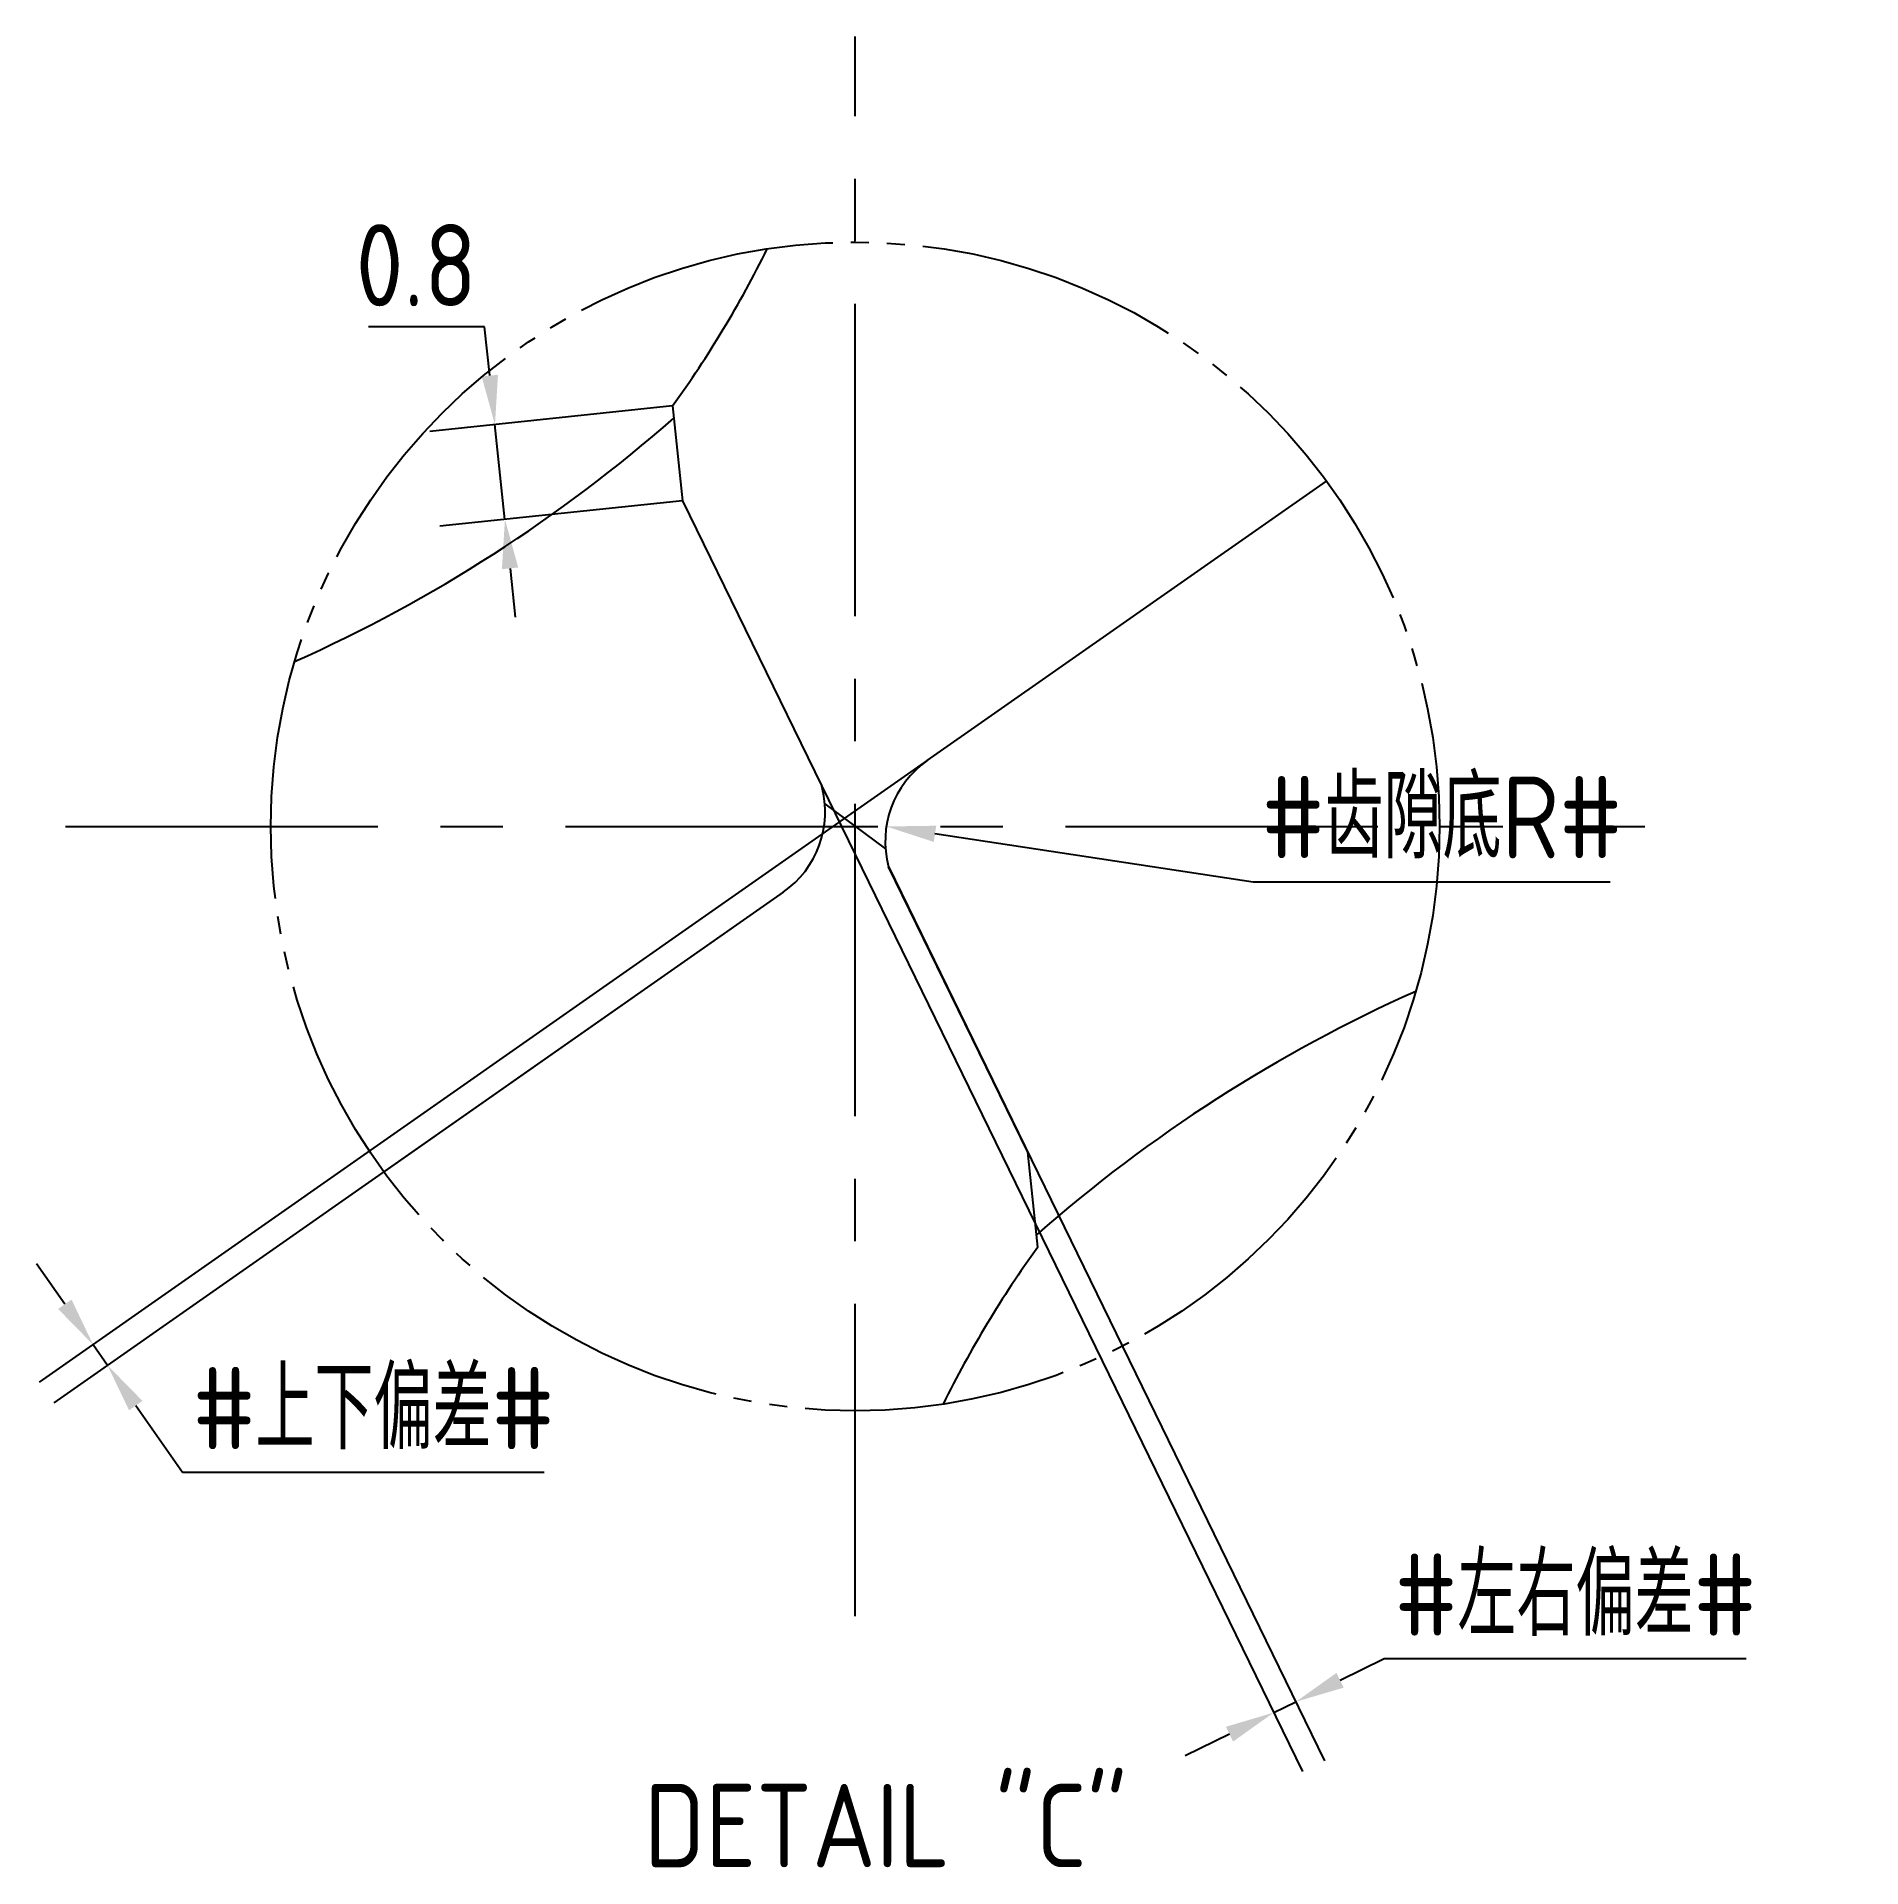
# Model space of a CAD drawing. Header units: millimetres. Extents: x 1557.3 to 1612.9, y 3628.5 to 3684.3.
import ezdxf

# ---------------------------------------------------------------- set-up
doc = ezdxf.new("R2010")
doc.units = ezdxf.units.MM
doc.linetypes.add('CENTER', pattern=[50.8, 31.75, -6.35, 6.35, -6.35])
doc.linetypes.add('JIS_09_08', pattern=[10.75, 8, -0.55, 0.55, -0.55, 0.55, -0.55])
for name, color, linetype in [('标注', 7, 'Continuous'), ('注释', 3, 'Continuous'), ('虚线轮廓', 1, 'Continuous'), ('轮廓', 4, 'Continuous')]:
    doc.layers.add(name, color=color, linetype=linetype)
doc.styles.add('CFST0', font='gbenor.shx', dxfattribs={"bigfont": 'gbcbig.shx'})
doc.dimstyles.new('TYToolDesignC1-1', dxfattribs={"dimtxt": 2.5, "dimasz": 1.5, "dimexe": 2, "dimexo": 0, "dimtad": 1, "dimtoh": 1, "dimdec": 3, "dimdsep": 46, "dimtxsty": 'CFST0', "dimcen": 2.502, "dimclrd": 3, "dimclre": 3, "dimclrt": 3, "dimazin": 2, "dimtfac": 1, "dimtdec": 3, "dimtmove": 0, "dimatfit": 3, "dimfxl": 1, "dimarcsym": 0})

# ---------------------------------------------------------------- blocks, each defined once
blk = doc.blocks.new('*U1')
for p, q in [((-2.273, 5.796), (-1.973, 2.904)), ((-1.973, 2.904), (2.273, -5.796))]:
    blk.add_line(p, q)
blk = doc.blocks.new('*U0')
at = {"layer": '轮廓'}
blk.add_blockref('*U1', (113.173, 87.726), dxfattribs=at)
at = {"layer": '轮廓', "rotation": 180}
blk.add_blockref('*U1', (119.756, 73.679), dxfattribs=at)
blk = doc.blocks.new('*D5')
at = {"layer": 'Defpoints', "color": 0, "transparency": 16777216}
for p in [(1576.668, 3672.997), (1571.253, 3672.428), (1576.968, 3670.107)]:
    blk.add_point(p, dxfattribs=at)
at = {"layer": '标注', "color": 3, "lineweight": -2, "transparency": 16777216}
for p, q in [((1570.939, 3675.412), (1567.396, 3675.412)), ((1571.096, 3673.92), (1570.939, 3675.412)), ((1576.668, 3672.997), (1569.264, 3672.219)), ((1571.557, 3669.539), (1571.253, 3672.428)), ((1576.968, 3670.107), (1569.568, 3669.33)), ((1571.714, 3668.047), (1571.87, 3666.555))]:
    blk.add_line(p, q, dxfattribs=at)
at = {"layer": '标注', "color": 3, "transparency": 16777216}
for points in [[(1571.345, 3673.946), (1570.848, 3673.894), (1571.253, 3672.428)], [(1571.962, 3668.073), (1571.465, 3668.021), (1571.557, 3669.539)]]:
    blk.add_solid(points, dxfattribs=at)
at = {"layer": '标注', "color": 3, "transparency": 16777216, "insert": (1568.855, 3677.287), "char_height": 2.5, "attachment_point": 5, "style": 'CFST0'}
blk.add_mtext('0.8', dxfattribs=at)
blk = doc.blocks.new('*D4')
at = {"layer": 'Defpoints', "color": 0, "transparency": 16777216}
for p in [(1581.218, 3661.407), (1583.248, 3658.957), (1595.664, 3633.501)]:
    blk.add_point(p, dxfattribs=at)
at = {"layer": '标注', "color": 3, "lineweight": -2, "transparency": 16777216}
for p, q in [((1581.218, 3661.407), (1595.866, 3631.374)), ((1583.248, 3658.957), (1596.541, 3631.703)), ((1597.012, 3634.158), (1598.36, 3634.816)), ((1598.36, 3634.816), (1609.39, 3634.816)), ((1594.99, 3633.172), (1595.664, 3633.501)), ((1593.641, 3632.514), (1592.293, 3631.856))]:
    blk.add_line(p, q, dxfattribs=at)
at = {"layer": '标注', "color": 3, "transparency": 16777216}
for points in [[(1596.903, 3634.383), (1597.122, 3633.933), (1595.664, 3633.501)], [(1593.532, 3632.739), (1593.751, 3632.289), (1594.99, 3633.172)]]:
    blk.add_solid(points, dxfattribs=at)
at = {"layer": '标注', "color": 3, "transparency": 16777216, "insert": (1604.188, 3636.76), "char_height": 2.5, "attachment_point": 5, "style": 'CFST0'}
blk.add_mtext('#左右偏差#', dxfattribs=at)
blk = doc.blocks.new('*D3')
at = {"layer": 'Defpoints', "color": 0, "transparency": 16777216}
for p in [(1584.438, 3662.197), (1580.038, 3658.177), (1559.444, 3643.757)]:
    blk.add_point(p, dxfattribs=at)
at = {"layer": '标注', "color": 3, "lineweight": -2, "transparency": 16777216}
for p, q in [((1584.438, 3662.197), (1557.365, 3643.24)), ((1580.038, 3658.177), (1557.806, 3642.61)), ((1558.143, 3645.616), (1557.282, 3646.845)), ((1559.003, 3644.388), (1559.444, 3643.757)), ((1560.305, 3642.529), (1561.725, 3640.501)), ((1561.725, 3640.501), (1572.754, 3640.501))]:
    blk.add_line(p, q, dxfattribs=at)
at = {"layer": '标注', "color": 3, "transparency": 16777216}
for points in [[(1558.347, 3645.76), (1557.938, 3645.473), (1559.003, 3644.388)], [(1560.509, 3642.672), (1560.1, 3642.385), (1559.444, 3643.757)]]:
    blk.add_solid(points, dxfattribs=at)
at = {"layer": '标注', "color": 3, "transparency": 16777216, "insert": (1567.552, 3642.445), "char_height": 2.5, "attachment_point": 5, "style": 'CFST0'}
blk.add_mtext('#上下偏差#', dxfattribs=at)
blk = doc.blocks.new('*D6')
at = {"color": 3, "lineweight": -2, "transparency": 16777216}
for p, q in [((1594.366, 3658.482), (1584.665, 3659.955)), ((1605.243, 3658.482), (1594.366, 3658.482))]:
    blk.add_line(p, q, dxfattribs=at)
at = {"color": 3, "transparency": 16777216}
blk.add_solid([(1584.703, 3660.202), (1584.628, 3659.708), (1583.182, 3660.18)], dxfattribs=at)
at = {"layer": 'Defpoints', "color": 0, "transparency": 16777216}
for p in [(1583.182, 3660.18), (1586.148, 3659.73)]:
    blk.add_point(p, dxfattribs=at)
at = {"color": 3, "transparency": 16777216, "insert": (1600.117, 3660.453), "char_height": 2.5, "attachment_point": 5, "style": 'CFST0'}
blk.add_mtext('#齿隙底R#', dxfattribs=at)

msp = doc.modelspace()

# ---------------------------------------------------------------- linework, layer by layer
at = {"layer": '注释', "linetype": 'CENTER', "ltscale": 0.3}
for p, q in [((1582.2328, 3636.1066), (1582.2328, 3684.2535)), ((1558.1594, 3660.18), (1606.3063, 3660.18))]:
    msp.add_line(p, q, dxfattribs=at)
at = {"layer": '虚线轮廓', "color": 7, "linetype": 'JIS_09_08'}
msp.add_circle((1582.2328, 3660.18), 17.8098, dxfattribs=at)
at = {"layer": '轮廓'}
for p, q in [((1584.4278, 3662.1871), (1596.5975, 3670.7084)), ((1581.3079, 3660.8668), (1583.1578, 3659.4933)), ((1580.0379, 3658.173), (1567.8682, 3649.6516))]:
    msp.add_line(p, q, dxfattribs=at)
for centre, radius, start, end in [((1549.9592, 3692.3584), 32.9867, 324.0653, 333.78556), ((1546.4749, 3707.0071), 45.7805, 294.07109, 311.32756), ((1586.1485, 3659.7296), 3, 125, 195), ((1578.3172, 3660.6304), 3, 305, 15), ((1617.9908, 3613.3529), 45.7805, 114.07109, 131.32756), ((1614.5065, 3628.0017), 32.9867, 144.0653, 153.78556)]:
    msp.add_arc(centre, radius, start, end, dxfattribs=at)

# ---------------------------------------------------------------- block references
msp.add_blockref('*U0', (1465.7683, 3579.4773), dxfattribs=at)

# ---------------------------------------------------------------- texts
at = {"layer": '轮廓', "color": 3, "insert": (1575.7978, 3630.9984), "char_height": 2.53935, "width": 21.860635, "attachment_point": 1, "style": 'CFST0'}
msp.add_mtext('DETAIL "C"', dxfattribs=at)

# ---------------------------------------------------------------- dimensions: what is measured, and where the dimension line sits
dim = msp.add_radius_dim(center=(1586.1485, 3659.7296), mpoint=(1583.1825, 3660.18), text='#齿隙底R#', dimstyle='TYToolDesignC1-1')
dim.commit()
dim.dimension.update_dxf_attribs({"geometry": '*D6', "text_midpoint": (1594.3663, 3658.4817), "dimtype": 164})
at = {"layer": '标注'}
for base, p1, p2, angle, text, picture, middle in [((1571.2531, 3672.4282), (1576.968, 3670.1073), (1576.668, 3672.9973), 276, '0.8', '*D5', (1568.8553, 3677.2868)), ((1595.6641, 3633.5006), (1581.218, 3661.4073), (1583.248, 3658.9573), 26, '#左右偏差#', '*D4', (1604.1877, 3636.7597))]:
    dim = msp.add_linear_dim(base=base, p1=p1, p2=p2, angle=angle, text=text, dimstyle='TYToolDesignC1-1', dxfattribs=at)
    dim.commit()
    dim.dimension.update_dxf_attribs({"geometry": picture, "text_midpoint": middle})
dim = msp.add_linear_dim(base=(1559.4443, 3643.7574), p1=(1584.438, 3662.1973), p2=(1580.038, 3658.1773), angle=305, text='#上下偏差#', dimstyle='TYToolDesignC1-1', dxfattribs=at)
dim.commit()
dim.dimension.update_dxf_attribs({"geometry": '*D3', "text_midpoint": (1567.552, 3640.5006), "dimtype": 160})

doc.saveas('drawing.dxf')
